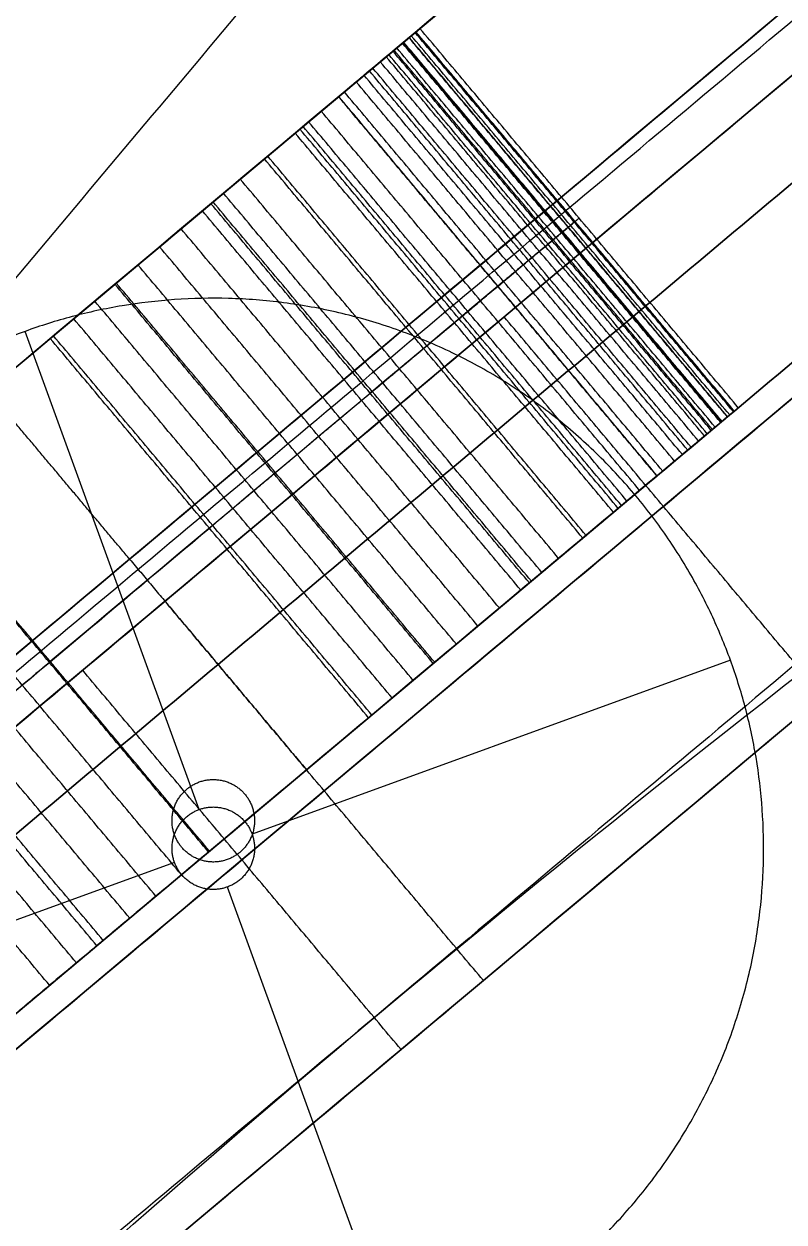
# Model space of a CAD drawing. Header units: millimetres. Extents: x -610 to 610, y -610 to 610.
# Drawn here: x -363.61 to -335.99, y 410.54 to 454.11 of the extents above; entities that cross this region are included whole.
import ezdxf

# ---------------------------------------------------------------- set-up
doc = ezdxf.new("R2010")
doc.units = ezdxf.units.MM
doc.layers.add('base', color=7, linetype='Continuous', true_color=0xffecbc)

msp = doc.modelspace()

# ---------------------------------------------------------------- linework, layer by layer
at = {"layer": 'base'}
for p, q in [((-462.304, 359.055, 106.313), (-267.523, 522.496, 106.313)), ((-439.09, 355.037, 106.313), (-267.596, 498.937, 106.313)), ((-357.244, 425.545, -13.034), (-363.571, 442.929, -13.034)), ((-357.244, 425.545, -31.034), (-363.571, 442.929, -31.034)), ((-356.658, 434.649, 244.966), (-356.658, 434.649, 200.827)), ((-356.658, 434.649, 41.798), (-356.658, 434.649, 0.966)), ((-360.948, 433.659, 200.827), (-360.948, 433.659, 185.627)), ((-360.948, 433.659, 26.998), (-360.948, 433.659, 11.798)), ((-337.937, 430.976, -13.034), (-355.321, 424.648, -13.034)), ((-337.937, 430.976, -31.034), (-355.321, 424.648, -31.034)), ((-353.343, 426.987, 26.998), (-353.343, 426.987, 125.45)), ((-353.343, 426.987, 176.879), (-353.343, 426.987, 185.627)), ((-358.14, 423.622, -13.034), (-375.525, 417.295, -13.034)), ((-358.14, 423.622, -31.034), (-375.525, 417.295, -31.034)), ((-349.89, 405.341, -13.034), (-356.218, 422.726, -13.034)), ((-349.89, 405.341, -31.034), (-356.218, 422.726, -31.034)), ((-345.088, 420.86, 244.966), (-345.088, 420.86, 200.827)), ((-345.088, 420.86, 41.798), (-345.088, 420.86, 0.966))]:
    msp.add_line(p, q, dxfattribs=at)
for centre, radius in [((0, 0, 249.466), 610), ((0, 0, 250.466), 610), ((0, 0, 243.455), 607.51), ((0, 0, 256.476), 607.51), ((0, 0, 240.966), 601.5), ((0, 0, 258.966), 601.5)]:
    msp.add_circle(centre, radius, dxfattribs=at)
at = {"layer": 'base', "extrusion": (0, 0, -1)}
for centre, radius in [((0, 0, 3.534), 610), ((0, 0, 4.534), 610), ((0, 0, -2.476), 607.51), ((0, 0, 10.545), 607.51), ((0, 0, -4.966), 601.5), ((0, 0, 13.034), 601.5)]:
    msp.add_circle(centre, radius, dxfattribs=at)
at = {"layer": 'base'}
for points, weights, degree, knots in [([(-495.198, -356.201, -4.034), (-851.399, 138.996, -4.034), (-356.201, 495.198, -4.034), (138.996, 851.399, -4.034), (495.198, 356.201, -4.034), (851.399, -138.996, -4.034), (356.201, -495.198, -4.034), (-138.996, -851.399, -4.034), (-495.198, -356.201, -4.034)], [1, 0.707106781187, 1, 0.707106781187, 1, 0.707106781187, 1, 0.707106781187, 1], 2, [0, 0, 0, 958.185759, 958.185759, 1916.371519, 1916.371519, 2874.557278, 2874.557278, 3832.743037, 3832.743037, 3832.743037]), ([(-610, 0, 249.966), (-610, -610, 249.966), (0, -610, 249.966), (610, -610, 249.966), (610, 0, 249.966), (610, 610, 249.966), (0, 610, 249.966), (-610, 610, 249.966), (-610, 0, 249.966)], [1, 0.707106781187, 1, 0.707106781187, 1, 0.707106781187, 1, 0.707106781187, 1], 2, [0, 0, 0, 958.185759, 958.185759, 1916.371519, 1916.371519, 2874.557278, 2874.557278, 3832.743037, 3832.743037, 3832.743037]), ([(32.649, -544.756, 240.966), (-510.363, -577.301, 240.966), (-544.649, -34.396, 240.966), (-578.935, 508.509, 240.966), (-36.142, 544.535, 240.966), (506.65, 580.562, 240.966), (544.417, 37.888, 240.966), (582.184, -504.785, 240.966), (39.634, -544.292, 240.966)], [1, 0.708239625255, 1, 0.708239625255, 1, 0.708239625255, 1, 0.708239625255, 1], 2, [654.018286, 654.018286, 654.018286, 1509.504571, 1509.504571, 2364.990855, 2364.990855, 3220.47714, 3220.47714, 4075.963425, 4075.963425, 4075.963425]), ([(32.649, -544.756, 244.966), (-510.363, -577.301, 244.966), (-544.649, -34.396, 244.966), (-578.935, 508.509, 244.966), (-36.142, 544.535, 244.966), (506.65, 580.562, 244.966), (544.417, 37.888, 244.966), (582.184, -504.785, 244.966), (39.634, -544.292, 244.966)], [1, 0.708239625255, 1, 0.708239625255, 1, 0.708239625255, 1, 0.708239625255, 1], 2, [654.018286, 654.018286, 654.018286, 1509.504571, 1509.504571, 2364.990855, 2364.990855, 3220.47714, 3220.47714, 4075.963425, 4075.963425, 4075.963425]), ([(32.649, -544.756, 242.966), (-510.363, -577.301, 242.966), (-544.649, -34.396, 242.966), (-578.935, 508.509, 242.966), (-36.142, 544.535, 242.966), (506.65, 580.562, 242.966), (544.417, 37.888, 242.966), (582.184, -504.785, 242.966), (39.634, -544.292, 242.966)], [1, 0.708239625255, 1, 0.708239625255, 1, 0.708239625255, 1, 0.708239625255, 1], 2, [654.018286, 654.018286, 654.018286, 1509.504571, 1509.504571, 2364.990855, 2364.990855, 3220.47714, 3220.47714, 4075.963425, 4075.963425, 4075.963425]), ([(-362.656, 442.67, 123.544), (-362.617, 442.703, 123.529), (-362.578, 442.736, 123.514), (-362.538, 442.769, 123.5), (-362.295, 442.973, 123.412), (-362.048, 443.18, 123.34), (-361.8, 443.388, 123.284), (-361.547, 443.6, 123.226), (-361.292, 443.814, 123.185), (-361.036, 444.029, 123.159), (-360.776, 444.247, 123.132), (-360.515, 444.466, 123.122), (-360.255, 444.685, 123.128), (-359.992, 444.906, 123.134), (-359.729, 445.126, 123.155), (-359.467, 445.346, 123.192), (-359.204, 445.567, 123.228), (-358.941, 445.787, 123.28), (-358.681, 446.005, 123.345), (-358.419, 446.225, 123.411), (-358.158, 446.444, 123.491), (-357.9, 446.66, 123.584), (-357.639, 446.88, 123.678), (-357.381, 447.097, 123.786), (-357.126, 447.31, 123.905), (-356.867, 447.528, 124.027), (-356.611, 447.742, 124.162), (-356.36, 447.953, 124.308), (-355.845, 448.385, 124.608), (-355.347, 448.803, 124.959), (-354.871, 449.202, 125.354), (-354.377, 449.616, 125.764), (-353.907, 450.011, 126.222), (-353.465, 450.382, 126.721), (-353.003, 450.769, 127.243), (-352.572, 451.131, 127.81), (-352.177, 451.463, 128.416), (-351.764, 451.809, 129.048), (-351.39, 452.123, 129.723), (-351.058, 452.401, 130.432), (-350.712, 452.692, 131.173), (-350.412, 452.944, 131.951), (-350.162, 453.154, 132.754), (-350.032, 453.263, 133.171), (-349.915, 453.361, 133.595), (-349.812, 453.448, 134.025), (-349.705, 453.537, 134.466), (-349.613, 453.614, 134.912), (-349.534, 453.68, 135.363), (-349.371, 453.818, 136.305), (-349.267, 453.904, 137.264), (-349.22, 453.944, 138.227), (-349.159, 453.995, 139.47), (-349.571, 453.649, 140.593), (-350.351, 452.995, 141.31)], [1, 1, 1, 1, 1, 1, 1, 1, 1, 1, 1, 1, 1, 1, 1, 1, 1, 1, 1, 1, 1, 1, 1, 1, 1, 1, 1, 1, 1, 1, 1, 1, 1, 1, 1, 1, 1, 1, 1, 1, 1, 1, 1, 1, 1, 1, 1, 1, 1, 1, 1, 1, 0.915105733995, 0.915105733995, 1], 3, [-2362.55134, -2362.55134, -2362.55134, -2362.55134, -2362.391224, -2362.391224, -2362.391224, -2361.402612, -2361.402612, -2361.402612, -2360.398079, -2360.398079, -2360.398079, -2359.376892, -2359.376892, -2359.376892, -2358.346149, -2358.346149, -2358.346149, -2357.308945, -2357.308945, -2357.308945, -2356.261251, -2356.261251, -2356.261251, -2355.199976, -2355.199976, -2355.199976, -2354.122747, -2354.122747, -2354.122747, -2351.913383, -2351.913383, -2351.913383, -2349.621842, -2349.621842, -2349.621842, -2347.232754, -2347.232754, -2347.232754, -2344.740477, -2344.740477, -2344.740477, -2342.137522, -2342.137522, -2342.137522, -2340.786995, -2340.786995, -2340.786995, -2339.400182, -2339.400182, -2339.400182, -2336.503811, -2336.503811, -2336.503811, -2332.932579, -2332.932579, -2332.932579, -2332.932579]), ([(-356.871, 435.775, 123.544), (-356.832, 435.808, 123.529), (-356.793, 435.841, 123.514), (-356.753, 435.874, 123.5), (-356.51, 436.078, 123.412), (-356.263, 436.285, 123.34), (-356.015, 436.494, 123.284), (-355.762, 436.706, 123.226), (-355.507, 436.92, 123.185), (-355.251, 437.134, 123.159), (-354.991, 437.353, 123.132), (-354.73, 437.572, 123.122), (-354.47, 437.79, 123.128), (-354.207, 438.011, 123.134), (-353.944, 438.232, 123.155), (-353.682, 438.451, 123.192), (-353.419, 438.672, 123.228), (-353.156, 438.892, 123.28), (-352.896, 439.111, 123.345), (-352.634, 439.331, 123.411), (-352.373, 439.55, 123.491), (-352.115, 439.766, 123.584), (-351.854, 439.985, 123.678), (-351.595, 440.202, 123.786), (-351.34, 440.416, 123.905), (-351.082, 440.633, 124.027), (-350.826, 440.847, 124.162), (-350.575, 441.058, 124.308), (-350.06, 441.49, 124.608), (-349.562, 441.908, 124.959), (-349.086, 442.308, 125.354), (-348.592, 442.722, 125.764), (-348.122, 443.117, 126.222), (-347.679, 443.488, 126.721), (-347.218, 443.875, 127.243), (-346.787, 444.237, 127.81), (-346.392, 444.569, 128.416), (-345.979, 444.915, 129.048), (-345.605, 445.229, 129.723), (-345.273, 445.507, 130.432), (-344.927, 445.798, 131.173), (-344.627, 446.049, 131.951), (-344.377, 446.259, 132.754), (-344.247, 446.368, 133.171), (-344.13, 446.466, 133.595), (-344.026, 446.553, 134.025), (-343.92, 446.642, 134.466), (-343.828, 446.72, 134.912), (-343.749, 446.786, 135.363), (-343.585, 446.923, 136.305), (-343.482, 447.01, 137.264), (-343.435, 447.049, 138.227), (-343.374, 447.1, 139.47), (-343.786, 446.755, 140.593), (-344.566, 446.101, 141.31)], [1, 1, 1, 1, 1, 1, 1, 1, 1, 1, 1, 1, 1, 1, 1, 1, 1, 1, 1, 1, 1, 1, 1, 1, 1, 1, 1, 1, 1, 1, 1, 1, 1, 1, 1, 1, 1, 1, 1, 1, 1, 1, 1, 1, 1, 1, 1, 1, 1, 1, 1, 1, 0.915105733995, 0.915105733995, 1], 3, [-2362.55134, -2362.55134, -2362.55134, -2362.55134, -2362.391224, -2362.391224, -2362.391224, -2361.402612, -2361.402612, -2361.402612, -2360.398079, -2360.398079, -2360.398079, -2359.376892, -2359.376892, -2359.376892, -2358.346149, -2358.346149, -2358.346149, -2357.308945, -2357.308945, -2357.308945, -2356.261251, -2356.261251, -2356.261251, -2355.199976, -2355.199976, -2355.199976, -2354.122747, -2354.122747, -2354.122747, -2351.913383, -2351.913383, -2351.913383, -2349.621842, -2349.621842, -2349.621842, -2347.232754, -2347.232754, -2347.232754, -2344.740477, -2344.740477, -2344.740477, -2342.137522, -2342.137522, -2342.137522, -2340.786995, -2340.786995, -2340.786995, -2339.400182, -2339.400182, -2339.400182, -2336.503811, -2336.503811, -2336.503811, -2332.932579, -2332.932579, -2332.932579, -2332.932579]), ([(-349.89, 405.341, -13.034), (-368.684, 398.501, -13.034), (-375.525, 417.295, -13.034), (-382.365, 436.089, -13.034), (-363.571, 442.929, -13.034), (-344.777, 449.769, -13.034), (-337.937, 430.976, -13.034), (-331.097, 412.182, -13.034), (-349.89, 405.341, -13.034)], [1, 0.707106781187, 1, 0.707106781187, 1, 0.707106781187, 1, 0.707106781187, 1], 2, [0, 0, 0, 31.415927, 31.415927, 62.831853, 62.831853, 94.24778, 94.24778, 125.663706, 125.663706, 125.663706]), ([(-349.89, 405.341, -31.034), (-368.684, 398.501, -31.034), (-375.525, 417.295, -31.034), (-382.365, 436.089, -31.034), (-363.571, 442.929, -31.034), (-344.777, 449.769, -31.034), (-337.937, 430.976, -31.034), (-331.097, 412.182, -31.034), (-349.89, 405.341, -31.034)], [1, 0.707106781187, 1, 0.707106781187, 1, 0.707106781187, 1, 0.707106781187, 1], 2, [0, 0, 0, 31.415927, 31.415927, 62.831853, 62.831853, 94.24778, 94.24778, 125.663706, 125.663706, 125.663706]), ([(-349.89, 405.341, -22.034), (-368.684, 398.501, -22.034), (-375.525, 417.295, -22.034), (-382.365, 436.089, -22.034), (-363.571, 442.929, -22.034), (-344.777, 449.769, -22.034), (-337.937, 430.976, -22.034), (-331.097, 412.182, -22.034), (-349.89, 405.341, -22.034)], [1, 0.707106781187, 1, 0.707106781187, 1, 0.707106781187, 1, 0.707106781187, 1], 2, [0, 0, 0, 31.415927, 31.415927, 62.831853, 62.831853, 94.24778, 94.24778, 125.663706, 125.663706, 125.663706]), ([(-351.086, 428.881, 123.544), (-351.047, 428.914, 123.529), (-351.008, 428.947, 123.514), (-350.968, 428.98, 123.5), (-350.725, 429.184, 123.412), (-350.478, 429.391, 123.34), (-350.229, 429.6, 123.284), (-349.977, 429.812, 123.226), (-349.722, 430.025, 123.185), (-349.466, 430.24, 123.159), (-349.206, 430.458, 123.132), (-348.945, 430.677, 123.122), (-348.685, 430.896, 123.128), (-348.421, 431.117, 123.134), (-348.158, 431.337, 123.155), (-347.897, 431.557, 123.192), (-347.633, 431.778, 123.228), (-347.371, 431.998, 123.28), (-347.111, 432.216, 123.345), (-346.849, 432.437, 123.411), (-346.588, 432.655, 123.491), (-346.33, 432.872, 123.584), (-346.069, 433.091, 123.678), (-345.81, 433.308, 123.786), (-345.555, 433.522, 123.905), (-345.297, 433.739, 124.027), (-345.041, 433.953, 124.162), (-344.79, 434.164, 124.308), (-344.275, 434.596, 124.608), (-343.777, 435.014, 124.959), (-343.301, 435.413, 125.354), (-342.807, 435.828, 125.764), (-342.337, 436.222, 126.222), (-341.894, 436.594, 126.721), (-341.433, 436.981, 127.243), (-341.002, 437.342, 127.81), (-340.607, 437.674, 128.416), (-340.194, 438.02, 129.048), (-339.82, 438.334, 129.723), (-339.488, 438.613, 130.432), (-339.142, 438.903, 131.173), (-338.842, 439.155, 131.951), (-338.592, 439.365, 132.754), (-338.462, 439.474, 133.171), (-338.345, 439.572, 133.595), (-338.241, 439.659, 134.025), (-338.135, 439.748, 134.466), (-338.043, 439.825, 134.912), (-337.964, 439.891, 135.363), (-337.8, 440.029, 136.305), (-337.697, 440.116, 137.264), (-337.65, 440.155, 138.227), (-337.589, 440.206, 139.47), (-338.001, 439.86, 140.593), (-338.781, 439.206, 141.31)], [1, 1, 1, 1, 1, 1, 1, 1, 1, 1, 1, 1, 1, 1, 1, 1, 1, 1, 1, 1, 1, 1, 1, 1, 1, 1, 1, 1, 1, 1, 1, 1, 1, 1, 1, 1, 1, 1, 1, 1, 1, 1, 1, 1, 1, 1, 1, 1, 1, 1, 1, 1, 0.915105733995, 0.915105733995, 1], 3, [-2362.55134, -2362.55134, -2362.55134, -2362.55134, -2362.391224, -2362.391224, -2362.391224, -2361.402612, -2361.402612, -2361.402612, -2360.398079, -2360.398079, -2360.398079, -2359.376892, -2359.376892, -2359.376892, -2358.346149, -2358.346149, -2358.346149, -2357.308945, -2357.308945, -2357.308945, -2356.261251, -2356.261251, -2356.261251, -2355.199976, -2355.199976, -2355.199976, -2354.122747, -2354.122747, -2354.122747, -2351.913383, -2351.913383, -2351.913383, -2349.621842, -2349.621842, -2349.621842, -2347.232754, -2347.232754, -2347.232754, -2344.740477, -2344.740477, -2344.740477, -2342.137522, -2342.137522, -2342.137522, -2340.786995, -2340.786995, -2340.786995, -2339.400182, -2339.400182, -2339.400182, -2336.503811, -2336.503811, -2336.503811, -2332.932579, -2332.932579, -2332.932579, -2332.932579]), ([(-355.582, 426.099, -13.034), (-356.546, 427.248, -13.034), (-357.695, 426.284, -13.034), (-358.844, 425.32, -13.034), (-357.88, 424.171, -13.034), (-356.916, 423.022, -13.034), (-355.767, 423.986, -13.034), (-354.618, 424.95, -13.034), (-355.582, 426.099, -13.034)], [1, 0.707106781187, 1, 0.707106781187, 1, 0.707106781187, 1, 0.707106781187, 1], 2, [4068.362486, 4068.362486, 4068.362486, 4070.718681, 4070.718681, 4073.074875, 4073.074875, 4075.43107, 4075.43107, 4077.787264, 4077.787264, 4077.787264]), ([(-355.582, 426.099, 0.966), (-356.546, 427.248, 0.966), (-357.695, 426.284, 0.966), (-358.844, 425.32, 0.966), (-357.88, 424.171, 0.966), (-356.916, 423.022, 0.966), (-355.767, 423.986, 0.966), (-354.618, 424.95, 0.966), (-355.582, 426.099, 0.966)], [1, 0.707106781187, 1, 0.707106781187, 1, 0.707106781187, 1, 0.707106781187, 1], 2, [4068.362486, 4068.362486, 4068.362486, 4070.718681, 4070.718681, 4073.074875, 4073.074875, 4075.43107, 4075.43107, 4077.787264, 4077.787264, 4077.787264]), ([(-355.582, 426.099, -4.034), (-356.546, 427.248, -4.034), (-357.695, 426.284, -4.034), (-358.844, 425.32, -4.034), (-357.88, 424.171, -4.034), (-356.916, 423.022, -4.034), (-355.767, 423.986, -4.034), (-354.618, 424.95, -4.034), (-355.582, 426.099, -4.034)], [1, 0.707106781187, 1, 0.707106781187, 1, 0.707106781187, 1, 0.707106781187, 1], 2, [4068.362486, 4068.362486, 4068.362486, 4070.718681, 4070.718681, 4073.074875, 4073.074875, 4075.43107, 4075.43107, 4077.787264, 4077.787264, 4077.787264]), ([(-356.218, 422.726, -13.034), (-354.808, 423.239, -13.034), (-355.321, 424.648, -13.034), (-355.834, 426.058, -13.034), (-357.244, 425.545, -13.034), (-358.653, 425.032, -13.034), (-358.14, 423.622, -13.034), (-357.627, 422.213, -13.034), (-356.218, 422.726, -13.034)], [1, 0.707106781187, 1, 0.707106781187, 1, 0.707106781187, 1, 0.707106781187, 1], 2, [125.663706, 125.663706, 125.663706, 128.019901, 128.019901, 130.376095, 130.376095, 132.73229, 132.73229, 135.088484, 135.088484, 135.088484]), ([(-356.218, 422.726, -31.034), (-354.808, 423.239, -31.034), (-355.321, 424.648, -31.034), (-355.834, 426.058, -31.034), (-357.244, 425.545, -31.034), (-358.653, 425.032, -31.034), (-358.14, 423.622, -31.034), (-357.627, 422.213, -31.034), (-356.218, 422.726, -31.034)], [1, 0.707106781187, 1, 0.707106781187, 1, 0.707106781187, 1, 0.707106781187, 1], 2, [125.663706, 125.663706, 125.663706, 128.019901, 128.019901, 130.376095, 130.376095, 132.73229, 132.73229, 135.088484, 135.088484, 135.088484]), ([(-356.218, 422.726, -22.034), (-354.808, 423.239, -22.034), (-355.321, 424.648, -22.034), (-355.834, 426.058, -22.034), (-357.244, 425.545, -22.034), (-358.653, 425.032, -22.034), (-358.14, 423.622, -22.034), (-357.627, 422.213, -22.034), (-356.218, 422.726, -22.034)], [1, 0.707106781187, 1, 0.707106781187, 1, 0.707106781187, 1, 0.707106781187, 1], 2, [125.663706, 125.663706, 125.663706, 128.019901, 128.019901, 130.376095, 130.376095, 132.73229, 132.73229, 135.088484, 135.088484, 135.088484])]:
    msp.add_rational_spline(points, weights, degree=degree, knots=knots, dxfattribs=at)
for points, degree in [([(-496.278, 317.494, 244.966), (-346.159, 443.459, 244.966), (-196.04, 569.423, 244.966)], 2), ([(-490.493, 310.599, 244.966), (-340.374, 436.564, 244.966), (-190.255, 562.529, 244.966)], 2), ([(-484.708, 303.705, 244.966), (-334.589, 429.67, 244.966), (-184.47, 555.635, 244.966)], 2), ([(-217.038, 551.804, 0.966), (-361.477, 430.605, 0.966), (-505.916, 309.407, 0.966)], 2), ([(-211.253, 544.91, 0.966), (-355.692, 423.711, 0.966), (-500.13, 302.512, 0.966)], 2), ([(-205.468, 538.015, 0.966), (-349.906, 416.817, 0.966), (-494.345, 295.618, 0.966)], 2), ([(-302.126, 518.51, 240.966), (-432.611, 363.004, 240.966), (-563.096, 207.498, 240.966)], 2), ([(-302.126, 518.51, 244.966), (-432.611, 363.004, 244.966), (-563.096, 207.498, 244.966)], 2), ([(-302.126, 518.51, 242.966), (-432.611, 363.004, 242.966), (-563.096, 207.498, 242.966)], 2), ([(-457.708, 362.912, 200.827), (-364.913, 440.776, 200.827), (-272.119, 518.639, 200.827)], 2), ([(-272.119, 518.639, 11.798), (-364.913, 440.776, 11.798), (-457.708, 362.912, 11.798)], 2), ([(-266.977, 512.511, 200.827), (-359.771, 434.647, 200.827), (-452.566, 356.784, 200.827)], 2), ([(-452.566, 356.784, 11.798), (-359.771, 434.647, 11.798), (-266.977, 512.511, 11.798)], 2), ([(-441.704, 363.286, 41.798), (-386.225, 409.839, 41.798), (-330.746, 456.392, 41.798), (-275.267, 502.944, 41.798)], 3), ([(-275.267, 502.944, 200.827), (-330.746, 456.392, 200.827), (-386.225, 409.839, 200.827), (-441.704, 363.286, 200.827)], 3), ([(-278.467, 502.869, 26.998), (-359.771, 434.647, 26.998), (-441.075, 366.425, 26.998)], 2), ([(-441.075, 366.425, 185.627), (-359.771, 434.647, 185.627), (-278.467, 502.869, 185.627)], 2), ([(-275.253, 499.039, 26.998), (-356.557, 430.817, 26.998), (-437.861, 362.595, 26.998)], 2), ([(-437.861, 362.595, 185.627), (-356.557, 430.817, 185.627), (-275.253, 499.039, 185.627)], 2), ([(-435.919, 356.392, 41.798), (-380.44, 402.945, 41.798), (-324.961, 449.497, 41.798), (-269.482, 496.05, 41.798)], 3), ([(-269.482, 496.05, 200.827), (-324.961, 449.497, 200.827), (-380.44, 402.945, 200.827), (-435.919, 356.392, 200.827)], 3), ([(-272.039, 495.209, 26.998), (-353.343, 426.987, 26.998), (-434.647, 358.765, 26.998)], 2), ([(-434.647, 358.765, 185.627), (-353.343, 426.987, 185.627), (-272.039, 495.209, 185.627)], 2), ([(-430.134, 349.498, 41.798), (-374.655, 396.05, 41.798), (-319.176, 442.603, 41.798), (-263.696, 489.155, 41.798)], 3), ([(-263.696, 489.155, 200.827), (-319.176, 442.603, 200.827), (-374.655, 396.05, 200.827), (-430.134, 349.498, 200.827)], 3), ([(-325.624, 450.246, 173.471), (-331.41, 457.14, 173.471), (-337.195, 464.034, 173.471)], 2), ([(-326.368, 449.622, 181.565), (-332.153, 456.516, 181.565), (-337.938, 463.411, 181.565)], 2), ([(-327.562, 448.62, 174.932), (-333.347, 455.514, 174.932), (-339.132, 462.408, 174.932)], 2), ([(-328.978, 447.432, 178.866), (-334.763, 454.326, 178.866), (-340.548, 461.221, 178.866)], 2), ([(-337.65, 440.155, 138.227), (-343.435, 447.049, 138.227), (-349.22, 453.944, 138.227)], 2), ([(-338.048, 439.821, 154.928), (-343.833, 446.716, 154.928), (-349.618, 453.61, 154.928)], 2), ([(-338.041, 439.827, 161.253), (-343.826, 446.722, 161.253), (-349.611, 453.616, 161.253)], 2), ([(-337.964, 439.891, 135.363), (-343.749, 446.786, 135.363), (-349.534, 453.68, 135.363)], 2), ([(-337.826, 440.007, 156.939), (-343.611, 446.901, 156.939), (-349.397, 453.796, 156.939)], 2), ([(-337.815, 440.016, 159.074), (-343.601, 446.911, 159.074), (-349.386, 453.805, 159.074)], 2), ([(-337.804, 440.026, 157.474), (-343.589, 446.92, 157.474), (-349.374, 453.815, 157.474)], 2), ([(-337.795, 440.034, 158.005), (-343.58, 446.928, 158.005), (-349.365, 453.822, 158.005)], 2), ([(-338.632, 439.331, 152.64), (-344.417, 446.226, 152.64), (-350.202, 453.12, 152.64)], 2), ([(-338.592, 439.365, 132.754), (-344.377, 446.259, 132.754), (-350.162, 453.154, 132.754)], 2), ([(-338.492, 439.449, 163.185), (-344.277, 446.343, 163.185), (-350.062, 453.237, 163.185)], 2), ([(-338.288, 439.62, 153.785), (-344.073, 446.514, 153.785), (-349.858, 453.409, 153.785)], 2), ([(-338.264, 439.64, 162.351), (-344.049, 446.535, 162.351), (-349.834, 453.429, 162.351)], 2), ([(-338.241, 439.659, 134.025), (-344.026, 446.553, 134.025), (-349.812, 453.448, 134.025)], 2), ([(-350.351, 452.995, 141.31), (-352.505, 451.187, 142.934), (-354.659, 449.38, 144.558), (-356.814, 447.572, 146.181)], 3), ([(-339.093, 438.944, 151.514), (-344.878, 445.838, 151.514), (-350.663, 452.733, 151.514)], 2), ([(-338.876, 439.126, 164.261), (-344.661, 446.02, 164.261), (-350.446, 452.915, 164.261)], 2), ([(-338.781, 439.206, 141.31), (-344.566, 446.101, 141.31), (-350.351, 452.995, 141.31)], 2), ([(-339.681, 438.45, 150.435), (-345.467, 445.345, 150.435), (-351.252, 452.239, 150.435)], 2), ([(-339.488, 438.613, 130.432), (-345.273, 445.507, 130.432), (-351.058, 452.401, 130.432)], 2), ([(-339.366, 438.716, 165.303), (-345.151, 445.61, 165.303), (-350.936, 452.504, 165.303)], 2), ([(-339.965, 438.212, 166.285), (-345.75, 445.107, 166.285), (-351.535, 452.001, 166.285)], 2), ([(-352.17, 451.469, 167.097), (-357.593, 446.918, 171.26), (-363.016, 442.368, 175.422), (-368.439, 437.818, 179.585)], 3), ([(-340.607, 437.674, 128.416), (-346.392, 444.569, 128.416), (-352.177, 451.463, 128.416)], 2), ([(-340.6, 437.68, 167.097), (-346.385, 444.574, 167.097), (-352.17, 451.469, 167.097)], 2), ([(-340.397, 437.85, 149.435), (-346.182, 444.744, 149.435), (-351.968, 451.639, 149.435)], 2), ([(-341.235, 437.147, 148.539), (-347.02, 444.041, 148.539), (-352.805, 450.936, 148.539)], 2), ([(-341.696, 436.76, 148.138), (-347.481, 443.654, 148.138), (-353.266, 450.549, 148.138)], 2), ([(-342.184, 436.351, 147.768), (-347.969, 443.245, 147.768), (-353.754, 450.139, 147.768)], 2), ([(-342.012, 436.495, 143.746), (-347.797, 443.389, 143.746), (-353.582, 450.284, 143.746)], 2), ([(-341.894, 436.594, 126.721), (-347.679, 443.488, 126.721), (-353.465, 450.382, 126.721)], 2), ([(-343.301, 435.413, 125.354), (-349.086, 442.308, 125.354), (-354.871, 449.202, 125.354)], 2), ([(-343.182, 435.513, 147.148), (-348.967, 442.407, 147.148), (-354.752, 449.302, 147.148)], 2), ([(-344.179, 434.676, 146.646), (-349.964, 441.571, 146.646), (-355.749, 448.465, 146.646)], 2), ([(-344.79, 434.164, 124.308), (-350.575, 441.058, 124.308), (-356.36, 447.953, 124.308)], 2), ([(-345.243, 433.783, 146.181), (-351.029, 440.678, 146.181), (-356.814, 447.572, 146.181)], 2), ([(-345.169, 433.846, 146.212), (-350.954, 440.74, 146.212), (-356.739, 447.635, 146.212)], 2), ([(-345.555, 433.522, 123.905), (-351.34, 440.416, 123.905), (-357.126, 447.31, 123.905)], 2), ([(-346.33, 432.872, 123.584), (-352.115, 439.766, 123.584), (-357.9, 446.66, 123.584)], 2), ([(-344.566, 446.101, 141.31), (-346.72, 444.293, 142.934), (-348.874, 442.485, 144.558), (-351.029, 440.678, 146.181)], 3), ([(-347.111, 432.216, 123.345), (-352.896, 439.111, 123.345), (-358.681, 446.005, 123.345)], 2), ([(-347.897, 431.557, 123.192), (-353.682, 438.451, 123.192), (-359.467, 445.346, 123.192)], 2), ([(-346.385, 444.574, 167.097), (-351.808, 440.024, 171.26), (-357.231, 435.473, 175.422), (-362.654, 430.923, 179.585)], 3), ([(-348.734, 430.854, 173.341), (-354.519, 437.749, 173.341), (-360.304, 444.643, 173.341)], 2), ([(-348.685, 430.896, 123.128), (-354.47, 437.79, 123.128), (-360.255, 444.685, 123.128)], 2), ([(-349.466, 430.24, 123.159), (-355.251, 437.134, 123.159), (-361.036, 444.029, 123.159)], 2), ([(-350.229, 429.6, 123.284), (-356.015, 436.494, 123.284), (-361.8, 443.388, 123.284)], 2), ([(-334.589, 429.67, 244.966), (-340.374, 436.564, 244.966), (-346.159, 443.459, 244.966)], 2), ([(-382.411, 426.093, 140.228), (-375.826, 431.619, 134.666), (-369.241, 437.144, 129.105), (-362.656, 442.67, 123.544)], 3), ([(-363.571, 442.929, -13.034), (-363.571, 442.929, -22.034), (-363.571, 442.929, -31.034)], 2), ([(-351.086, 428.881, 123.544), (-356.871, 435.775, 123.544), (-362.656, 442.67, 123.544)], 2), ([(-350.968, 428.98, 123.5), (-356.753, 435.874, 123.5), (-362.538, 442.769, 123.5)], 2), ([(-359.771, 434.647, 200.827), (-362.342, 437.711, 200.827), (-364.913, 440.776, 200.827)], 2), ([(-359.771, 434.647, 11.798), (-362.342, 437.711, 11.798), (-364.913, 440.776, 11.798)], 2), ([(-338.781, 439.206, 141.31), (-340.935, 437.399, 142.934), (-343.089, 435.591, 144.558), (-345.243, 433.783, 146.181)], 3), ([(-356.869, 424.029, 179.585), (-362.654, 430.923, 179.585), (-368.439, 437.818, 179.585)], 2), ([(-356.903, 424, 179.607), (-362.688, 430.894, 179.607), (-368.473, 437.788, 179.607)], 2), ([(-340.6, 437.68, 167.097), (-346.023, 433.129, 171.26), (-351.446, 428.579, 175.422), (-356.869, 424.029, 179.585)], 3), ([(-357.888, 423.173, 180.163), (-363.673, 430.067, 180.163), (-369.459, 436.962, 180.163)], 2), ([(-358.818, 422.393, 180.556), (-364.603, 429.287, 180.556), (-370.388, 436.182, 180.556)], 2), ([(-376.626, 419.199, 140.228), (-370.041, 424.724, 134.666), (-363.456, 430.25, 129.105), (-356.871, 435.775, 123.544)], 3), ([(-359.768, 421.596, 180.846), (-365.553, 428.49, 180.846), (-371.338, 435.384, 180.846)], 2), ([(-360.963, 420.593, 131.886), (-366.749, 427.487, 131.886), (-372.534, 434.382, 131.886)], 2), ([(-360.733, 420.786, 181.041), (-366.518, 427.681, 181.041), (-372.303, 434.575, 181.041)], 2), ([(-359.771, 434.647, 26.998), (-356.557, 430.817, 26.998), (-353.343, 426.987, 26.998)], 2), ([(-359.771, 434.647, 185.627), (-356.557, 430.817, 185.627), (-353.343, 426.987, 185.627)], 2), ([(-361.705, 419.97, 181.144), (-367.49, 426.865, 181.144), (-373.275, 433.759, 181.144)], 2), ([(-346.915, 419.326, 41.798), (-352.7, 426.221, 41.798), (-358.486, 433.115, 41.798)], 2), ([(-346.915, 419.326, 200.827), (-352.7, 426.221, 200.827), (-358.486, 433.115, 200.827)], 2), ([(-362.68, 419.153, 181.153), (-368.465, 426.047, 181.153), (-374.25, 432.941, 181.153)], 2), ([(-337.937, 430.976, -13.034), (-337.937, 430.976, -22.034), (-337.937, 430.976, -31.034)], 2), ([(-349.906, 416.817, 0.966), (-355.692, 423.711, 0.966), (-361.477, 430.605, 0.966)], 2), ([(-370.841, 412.305, 140.228), (-364.256, 417.83, 134.666), (-357.671, 423.355, 129.105), (-351.086, 428.881, 123.544)], 3), ([(-357.695, 426.284, 0.966), (-357.695, 426.284, -6.034), (-357.695, 426.284, -13.034)], 2), ([(-355.582, 426.099, 0.966), (-355.582, 426.099, -6.034), (-355.582, 426.099, -13.034)], 2), ([(-357.244, 425.545, -13.034), (-357.244, 425.545, -22.034), (-357.244, 425.545, -31.034)], 2), ([(-355.321, 424.648, -13.034), (-355.321, 424.648, -22.034), (-355.321, 424.648, -31.034)], 2), ([(-357.88, 424.171, 0.966), (-357.88, 424.171, -6.034), (-357.88, 424.171, -13.034)], 2), ([(-355.767, 423.986, 0.966), (-355.767, 423.986, -6.034), (-355.767, 423.986, -13.034)], 2), ([(-358.14, 423.622, -13.034), (-358.14, 423.622, -22.034), (-358.14, 423.622, -31.034)], 2), ([(-356.218, 422.726, -13.034), (-356.218, 422.726, -22.034), (-356.218, 422.726, -31.034)], 2)]:
    msp.add_open_spline(points, degree=degree, dxfattribs=at)
for points, degree, knots in [([(-517.867, 301.36, 4.966), (-483.064, 330.563, 4.966), (-448.261, 359.766, 4.966), (-362.361, 431.845, 4.966), (-276.461, 503.924, 4.966), (-241.658, 533.127, 4.966), (-206.855, 562.33, 4.966)], 2, [-3870.538111, -3870.538111, -3870.538111, -3779.674133, -3779.674133, -3555.405097, -3555.405097, -3464.541264, -3464.541264, -3464.541264]), ([(-517.867, 301.36, 0.966), (-483.064, 330.563, 0.966), (-448.261, 359.766, 0.966), (-362.361, 431.845, 0.966), (-276.461, 503.924, 0.966), (-241.658, 533.127, 0.966), (-206.855, 562.33, 0.966)], 2, [-3870.538111, -3870.538111, -3870.538111, -3779.674133, -3779.674133, -3555.405097, -3555.405097, -3464.541264, -3464.541264, -3464.541264]), ([(-517.867, 301.36, 2.966), (-483.064, 330.563, 2.966), (-448.261, 359.766, 2.966), (-362.361, 431.845, 2.966), (-276.461, 503.924, 2.966), (-241.658, 533.127, 2.966), (-206.855, 562.33, 2.966)], 2, [-3870.538111, -3870.538111, -3870.538111, -3779.674133, -3779.674133, -3555.405097, -3555.405097, -3464.541264, -3464.541264, -3464.541264]), ([(-198.631, 545.734, 4.966), (-231.761, 517.934, 4.966), (-264.891, 490.135, 4.966), (-350.791, 418.056, 4.966), (-436.691, 345.978, 4.966), (-469.821, 318.178, 4.966), (-502.951, 290.379, 4.966)], 2, [-10119.748054, -10119.748054, -10119.748054, -10033.251862, -10033.251862, -9808.982826, -9808.982826, -9722.486493, -9722.486493, -9722.486493]), ([(-198.631, 545.734, 0.966), (-231.761, 517.934, 0.966), (-264.891, 490.135, 0.966), (-350.791, 418.056, 0.966), (-436.691, 345.978, 0.966), (-469.821, 318.178, 0.966), (-502.951, 290.379, 0.966)], 2, [-10119.748054, -10119.748054, -10119.748054, -10033.251862, -10033.251862, -9808.982826, -9808.982826, -9722.486493, -9722.486493, -9722.486493]), ([(-198.631, 545.734, 2.966), (-231.761, 517.934, 2.966), (-264.891, 490.135, 2.966), (-350.791, 418.056, 2.966), (-436.691, 345.978, 2.966), (-469.821, 318.178, 2.966), (-502.951, 290.379, 2.966)], 2, [-10119.748054, -10119.748054, -10119.748054, -10033.251862, -10033.251862, -9808.982826, -9808.982826, -9722.486493, -9722.486493, -9722.486493]), ([(-356.814, 447.572, 146.181), (-356.789, 447.593, 146.192), (-356.764, 447.614, 146.202), (-356.739, 447.635, 146.212), (-356.408, 447.913, 146.352), (-356.077, 448.19, 146.495), (-355.749, 448.465, 146.646), (-355.414, 448.747, 146.802), (-355.08, 449.026, 146.967), (-354.752, 449.302, 147.148), (-354.413, 449.587, 147.335), (-354.078, 449.867, 147.539), (-353.754, 450.139, 147.768), (-353.589, 450.278, 147.885), (-353.426, 450.415, 148.008), (-353.266, 450.549, 148.138), (-353.109, 450.68, 148.265), (-352.955, 450.81, 148.399), (-352.805, 450.936, 148.539), (-352.511, 451.182, 148.814), (-352.231, 451.417, 149.112), (-351.968, 451.639, 149.435), (-351.712, 451.853, 149.747), (-351.473, 452.054, 150.081), (-351.252, 452.239, 150.435), (-351.038, 452.419, 150.777), (-350.841, 452.584, 151.138), (-350.663, 452.733, 151.514), (-350.492, 452.877, 151.876), (-350.338, 453.006, 152.253), (-350.202, 453.12, 152.64), (-350.071, 453.23, 153.012), (-349.956, 453.326, 153.395), (-349.858, 453.409, 153.785), (-349.763, 453.488, 154.16), (-349.684, 453.555, 154.542), (-349.618, 453.61, 154.928), (-349.505, 453.705, 155.59), (-349.434, 453.765, 156.263), (-349.397, 453.796, 156.939), (-349.387, 453.804, 157.117), (-349.379, 453.81, 157.295), (-349.374, 453.815, 157.474), (-349.369, 453.819, 157.651), (-349.366, 453.822, 157.828), (-349.365, 453.822, 158.005), (-349.363, 453.824, 158.362), (-349.37, 453.819, 158.718), (-349.386, 453.805, 159.074), (-349.419, 453.777, 159.806), (-349.491, 453.716, 160.536), (-349.611, 453.616, 161.253), (-349.672, 453.564, 161.623), (-349.746, 453.502, 161.99), (-349.834, 453.429, 162.351), (-349.902, 453.372, 162.632), (-349.978, 453.308, 162.911), (-350.062, 453.237, 163.185), (-350.175, 453.142, 163.552), (-350.303, 453.035, 163.912), (-350.446, 452.915, 164.261), (-350.594, 452.791, 164.621), (-350.757, 452.654, 164.969), (-350.936, 452.504, 165.303), (-351.12, 452.35, 165.646), (-351.32, 452.182, 165.974), (-351.535, 452.001, 166.285), (-351.735, 451.834, 166.571), (-351.947, 451.656, 166.843), (-352.17, 451.469, 167.097)], 3, [-2323.190945, -2323.190945, -2323.190945, -2323.190945, -2323.088899, -2323.088899, -2323.088899, -2321.725779, -2321.725779, -2321.725779, -2320.33073, -2320.33073, -2320.33073, -2318.887038, -2318.887038, -2318.887038, -2318.150728, -2318.150728, -2318.150728, -2317.426671, -2317.426671, -2317.426671, -2316.012668, -2316.012668, -2316.012668, -2314.642625, -2314.642625, -2314.642625, -2313.31762, -2313.31762, -2313.31762, -2312.039649, -2312.039649, -2312.039649, -2310.809444, -2310.809444, -2310.809444, -2309.623081, -2309.623081, -2309.623081, -2307.589505, -2307.589505, -2307.589505, -2307.054233, -2307.054233, -2307.054233, -2306.5224, -2306.5224, -2306.5224, -2305.453222, -2305.453222, -2305.453222, -2303.252371, -2303.252371, -2303.252371, -2302.116116, -2302.116116, -2302.116116, -2301.230554, -2301.230554, -2301.230554, -2300.041962, -2300.041962, -2300.041962, -2298.819823, -2298.819823, -2298.819823, -2297.563057, -2297.563057, -2297.563057, -2296.401859, -2296.401859, -2296.401859, -2296.401859]), ([(-351.029, 440.678, 146.181), (-351.004, 440.699, 146.192), (-350.979, 440.719, 146.202), (-350.954, 440.74, 146.212), (-350.623, 441.018, 146.352), (-350.292, 441.296, 146.495), (-349.964, 441.571, 146.646), (-349.629, 441.853, 146.802), (-349.295, 442.132, 146.967), (-348.967, 442.407, 147.148), (-348.628, 442.692, 147.335), (-348.293, 442.973, 147.539), (-347.969, 443.245, 147.768), (-347.804, 443.384, 147.885), (-347.641, 443.52, 148.008), (-347.481, 443.654, 148.138), (-347.324, 443.786, 148.265), (-347.17, 443.915, 148.399), (-347.02, 444.041, 148.539), (-346.726, 444.288, 148.814), (-346.446, 444.523, 149.112), (-346.182, 444.744, 149.435), (-345.927, 444.958, 149.747), (-345.688, 445.159, 150.081), (-345.467, 445.345, 150.435), (-345.253, 445.524, 150.777), (-345.056, 445.689, 151.138), (-344.878, 445.838, 151.514), (-344.707, 445.982, 151.876), (-344.553, 446.111, 152.253), (-344.417, 446.226, 152.64), (-344.286, 446.336, 153.012), (-344.171, 446.432, 153.395), (-344.073, 446.514, 153.785), (-343.978, 446.594, 154.16), (-343.899, 446.661, 154.542), (-343.833, 446.716, 154.928), (-343.72, 446.81, 155.59), (-343.649, 446.87, 156.263), (-343.611, 446.901, 156.939), (-343.602, 446.91, 157.117), (-343.594, 446.916, 157.295), (-343.589, 446.92, 157.474), (-343.584, 446.925, 157.651), (-343.581, 446.927, 157.828), (-343.58, 446.928, 158.005), (-343.578, 446.93, 158.362), (-343.584, 446.924, 158.718), (-343.601, 446.911, 159.074), (-343.634, 446.883, 159.806), (-343.706, 446.822, 160.536), (-343.826, 446.722, 161.253), (-343.887, 446.67, 161.623), (-343.961, 446.608, 161.99), (-344.049, 446.535, 162.351), (-344.117, 446.478, 162.632), (-344.193, 446.414, 162.911), (-344.277, 446.343, 163.185), (-344.39, 446.248, 163.552), (-344.518, 446.141, 163.912), (-344.661, 446.02, 164.261), (-344.809, 445.897, 164.621), (-344.972, 445.76, 164.969), (-345.151, 445.61, 165.303), (-345.334, 445.456, 165.646), (-345.535, 445.288, 165.974), (-345.75, 445.107, 166.285), (-345.949, 444.94, 166.571), (-346.162, 444.762, 166.843), (-346.385, 444.574, 167.097)], 3, [-2323.190945, -2323.190945, -2323.190945, -2323.190945, -2323.088899, -2323.088899, -2323.088899, -2321.725779, -2321.725779, -2321.725779, -2320.33073, -2320.33073, -2320.33073, -2318.887038, -2318.887038, -2318.887038, -2318.150728, -2318.150728, -2318.150728, -2317.426671, -2317.426671, -2317.426671, -2316.012668, -2316.012668, -2316.012668, -2314.642625, -2314.642625, -2314.642625, -2313.31762, -2313.31762, -2313.31762, -2312.039649, -2312.039649, -2312.039649, -2310.809444, -2310.809444, -2310.809444, -2309.623081, -2309.623081, -2309.623081, -2307.589505, -2307.589505, -2307.589505, -2307.054233, -2307.054233, -2307.054233, -2306.5224, -2306.5224, -2306.5224, -2305.453222, -2305.453222, -2305.453222, -2303.252371, -2303.252371, -2303.252371, -2302.116116, -2302.116116, -2302.116116, -2301.230554, -2301.230554, -2301.230554, -2300.041962, -2300.041962, -2300.041962, -2298.819823, -2298.819823, -2298.819823, -2297.563057, -2297.563057, -2297.563057, -2296.401859, -2296.401859, -2296.401859, -2296.401859]), ([(-345.243, 433.783, 146.181), (-345.219, 433.804, 146.192), (-345.194, 433.825, 146.202), (-345.169, 433.846, 146.212), (-344.838, 434.124, 146.352), (-344.507, 434.401, 146.495), (-344.179, 434.676, 146.646), (-343.843, 434.958, 146.802), (-343.51, 435.238, 146.967), (-343.182, 435.513, 147.148), (-342.842, 435.798, 147.335), (-342.508, 436.079, 147.539), (-342.184, 436.351, 147.768), (-342.019, 436.489, 147.885), (-341.856, 436.626, 148.008), (-341.696, 436.76, 148.138), (-341.539, 436.892, 148.265), (-341.385, 437.021, 148.399), (-341.235, 437.147, 148.539), (-340.941, 437.393, 148.814), (-340.661, 437.629, 149.112), (-340.397, 437.85, 149.435), (-340.142, 438.064, 149.747), (-339.903, 438.265, 150.081), (-339.681, 438.45, 150.435), (-339.468, 438.63, 150.777), (-339.271, 438.795, 151.138), (-339.093, 438.944, 151.514), (-338.922, 439.088, 151.876), (-338.768, 439.217, 152.253), (-338.632, 439.331, 152.64), (-338.501, 439.441, 153.012), (-338.386, 439.537, 153.395), (-338.288, 439.62, 153.785), (-338.193, 439.699, 154.16), (-338.113, 439.766, 154.542), (-338.048, 439.821, 154.928), (-337.935, 439.916, 155.59), (-337.863, 439.976, 156.263), (-337.826, 440.007, 156.939), (-337.817, 440.015, 157.117), (-337.809, 440.021, 157.295), (-337.804, 440.026, 157.474), (-337.799, 440.03, 157.651), (-337.796, 440.033, 157.828), (-337.795, 440.034, 158.005), (-337.793, 440.035, 158.362), (-337.799, 440.03, 158.718), (-337.815, 440.016, 159.074), (-337.848, 439.989, 159.806), (-337.921, 439.927, 160.536), (-338.041, 439.827, 161.253), (-338.102, 439.776, 161.623), (-338.176, 439.713, 161.99), (-338.264, 439.64, 162.351), (-338.332, 439.583, 162.632), (-338.408, 439.519, 162.911), (-338.492, 439.449, 163.185), (-338.605, 439.354, 163.552), (-338.733, 439.246, 163.912), (-338.876, 439.126, 164.261), (-339.024, 439.003, 164.621), (-339.187, 438.866, 164.969), (-339.366, 438.716, 165.303), (-339.549, 438.561, 165.646), (-339.75, 438.393, 165.974), (-339.965, 438.212, 166.285), (-340.164, 438.045, 166.571), (-340.376, 437.867, 166.843), (-340.6, 437.68, 167.097)], 3, [-2323.190945, -2323.190945, -2323.190945, -2323.190945, -2323.088899, -2323.088899, -2323.088899, -2321.725779, -2321.725779, -2321.725779, -2320.33073, -2320.33073, -2320.33073, -2318.887038, -2318.887038, -2318.887038, -2318.150728, -2318.150728, -2318.150728, -2317.426671, -2317.426671, -2317.426671, -2316.012668, -2316.012668, -2316.012668, -2314.642625, -2314.642625, -2314.642625, -2313.31762, -2313.31762, -2313.31762, -2312.039649, -2312.039649, -2312.039649, -2310.809444, -2310.809444, -2310.809444, -2309.623081, -2309.623081, -2309.623081, -2307.589505, -2307.589505, -2307.589505, -2307.054233, -2307.054233, -2307.054233, -2306.5224, -2306.5224, -2306.5224, -2305.453222, -2305.453222, -2305.453222, -2303.252371, -2303.252371, -2303.252371, -2302.116116, -2302.116116, -2302.116116, -2301.230554, -2301.230554, -2301.230554, -2300.041962, -2300.041962, -2300.041962, -2298.819823, -2298.819823, -2298.819823, -2297.563057, -2297.563057, -2297.563057, -2296.401859, -2296.401859, -2296.401859, -2296.401859]), ([(-362.654, 430.923, 179.585), (-362.665, 430.913, 179.592), (-362.677, 430.904, 179.6), (-362.688, 430.894, 179.607), (-363.009, 430.625, 179.816), (-363.338, 430.349, 180), (-363.673, 430.067, 180.163), (-363.979, 429.811, 180.312), (-364.289, 429.551, 180.442), (-364.603, 429.287, 180.556), (-364.917, 429.024, 180.669), (-365.234, 428.758, 180.765), (-365.553, 428.49, 180.846), (-365.873, 428.222, 180.927), (-366.195, 427.952, 180.992), (-366.518, 427.681, 181.041), (-366.841, 427.41, 181.091), (-367.165, 427.137, 181.125), (-367.49, 426.865, 181.144), (-367.815, 426.592, 181.162), (-368.14, 426.32, 181.165), (-368.465, 426.047, 181.153), (-368.789, 425.775, 181.14), (-369.113, 425.503, 181.112), (-369.436, 425.233, 181.067), (-369.751, 424.968, 181.022), (-370.065, 424.704, 180.962), (-370.377, 424.442, 180.884), (-370.539, 424.307, 180.843), (-370.699, 424.172, 180.798), (-370.859, 424.038, 180.748), (-371.193, 423.758, 180.643), (-371.522, 423.482, 180.515), (-371.844, 423.212, 180.361), (-372.184, 422.926, 180.198), (-372.516, 422.648, 180.005), (-372.835, 422.38, 179.78), (-373.17, 422.099, 179.545), (-373.491, 421.83, 179.275), (-373.792, 421.577, 178.972), (-373.948, 421.446, 178.815), (-374.099, 421.319, 178.65), (-374.244, 421.198, 178.477), (-374.392, 421.073, 178.301), (-374.534, 420.954, 178.117), (-374.67, 420.84, 177.925), (-374.808, 420.724, 177.73), (-374.94, 420.614, 177.527), (-375.065, 420.509, 177.318), (-375.192, 420.402, 177.106), (-375.312, 420.302, 176.887), (-375.425, 420.206, 176.662), (-375.658, 420.011, 176.201), (-375.862, 419.84, 175.716), (-376.041, 419.69, 175.215), (-376.227, 419.534, 174.693), (-376.384, 419.402, 174.153), (-376.519, 419.289, 173.604), (-376.661, 419.169, 173.022), (-376.777, 419.072, 172.428), (-376.873, 418.992, 171.829), (-376.976, 418.905, 171.181), (-377.055, 418.839, 170.527), (-377.116, 418.788, 169.87)], 3, [-2271.765367, -2271.765367, -2271.765367, -2271.765367, -2271.714771, -2271.714771, -2271.714771, -2270.313166, -2270.313166, -2270.313166, -2269.03723, -2269.03723, -2269.03723, -2267.76293, -2267.76293, -2267.76293, -2266.488673, -2266.488673, -2266.488673, -2265.214826, -2265.214826, -2265.214826, -2263.942367, -2263.942367, -2263.942367, -2262.67186, -2262.67186, -2262.67186, -2261.428766, -2261.428766, -2261.428766, -2260.784997, -2260.784997, -2260.784997, -2259.442067, -2259.442067, -2259.442067, -2258.022946, -2258.022946, -2258.022946, -2256.532305, -2256.532305, -2256.532305, -2255.762403, -2255.762403, -2255.762403, -2254.978559, -2254.978559, -2254.978559, -2254.182331, -2254.182331, -2254.182331, -2253.374208, -2253.374208, -2253.374208, -2251.718104, -2251.718104, -2251.718104, -2249.989794, -2249.989794, -2249.989794, -2248.154137, -2248.154137, -2248.154137, -2246.169528, -2246.169528, -2246.169528, -2246.169528]), ([(-356.869, 424.029, 179.585), (-356.88, 424.019, 179.592), (-356.892, 424.009, 179.6), (-356.903, 424, 179.607), (-357.224, 423.731, 179.816), (-357.553, 423.455, 180), (-357.888, 423.173, 180.163), (-358.194, 422.917, 180.312), (-358.504, 422.656, 180.442), (-358.818, 422.393, 180.556), (-359.132, 422.13, 180.669), (-359.449, 421.864, 180.765), (-359.768, 421.596, 180.846), (-360.088, 421.328, 180.927), (-360.41, 421.058, 180.992), (-360.733, 420.786, 181.041), (-361.056, 420.515, 181.091), (-361.38, 420.243, 181.125), (-361.705, 419.97, 181.144), (-362.03, 419.698, 181.162), (-362.355, 419.425, 181.165), (-362.68, 419.153, 181.153), (-363.004, 418.881, 181.14), (-363.328, 418.609, 181.112), (-363.65, 418.338, 181.067), (-363.966, 418.073, 181.022), (-364.28, 417.81, 180.962), (-364.592, 417.548, 180.884), (-364.754, 417.413, 180.843), (-364.914, 417.278, 180.798), (-365.074, 417.144, 180.748), (-365.407, 416.864, 180.643), (-365.737, 416.587, 180.515), (-366.059, 416.317, 180.361), (-366.399, 416.032, 180.198), (-366.731, 415.754, 180.005), (-367.05, 415.486, 179.78), (-367.385, 415.205, 179.545), (-367.706, 414.935, 179.275), (-368.007, 414.682, 178.972), (-368.163, 414.551, 178.815), (-368.314, 414.425, 178.65), (-368.459, 414.303, 178.477), (-368.607, 414.179, 178.301), (-368.749, 414.06, 178.117), (-368.885, 413.946, 177.925), (-369.023, 413.83, 177.73), (-369.155, 413.72, 177.527), (-369.28, 413.615, 177.318), (-369.407, 413.508, 177.106), (-369.527, 413.407, 176.887), (-369.64, 413.312, 176.662), (-369.873, 413.117, 176.201), (-370.077, 412.945, 175.716), (-370.255, 412.796, 175.215), (-370.441, 412.64, 174.693), (-370.599, 412.507, 174.153), (-370.733, 412.395, 173.604), (-370.876, 412.275, 173.022), (-370.992, 412.178, 172.428), (-371.088, 412.097, 171.829), (-371.191, 412.011, 171.181), (-371.27, 411.944, 170.527), (-371.331, 411.893, 169.87)], 3, [-2271.765367, -2271.765367, -2271.765367, -2271.765367, -2271.714771, -2271.714771, -2271.714771, -2270.313166, -2270.313166, -2270.313166, -2269.03723, -2269.03723, -2269.03723, -2267.76293, -2267.76293, -2267.76293, -2266.488673, -2266.488673, -2266.488673, -2265.214826, -2265.214826, -2265.214826, -2263.942367, -2263.942367, -2263.942367, -2262.67186, -2262.67186, -2262.67186, -2261.428766, -2261.428766, -2261.428766, -2260.784997, -2260.784997, -2260.784997, -2259.442067, -2259.442067, -2259.442067, -2258.022946, -2258.022946, -2258.022946, -2256.532305, -2256.532305, -2256.532305, -2255.762403, -2255.762403, -2255.762403, -2254.978559, -2254.978559, -2254.978559, -2254.182331, -2254.182331, -2254.182331, -2253.374208, -2253.374208, -2253.374208, -2251.718104, -2251.718104, -2251.718104, -2249.989794, -2249.989794, -2249.989794, -2248.154137, -2248.154137, -2248.154137, -2246.169528, -2246.169528, -2246.169528, -2246.169528])]:
    msp.add_open_spline(points, degree=degree, knots=knots, dxfattribs=at)

doc.saveas('drawing.dxf')
